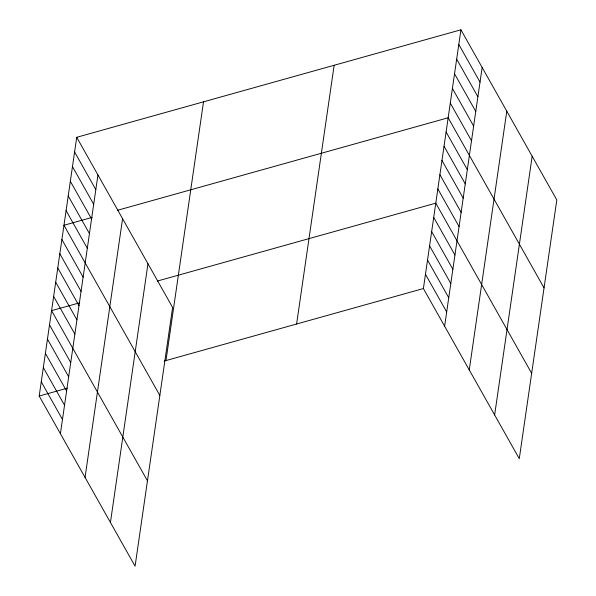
<?xml version="1.0" encoding="UTF-8"?>
<svg xmlns="http://www.w3.org/2000/svg" width="596" height="596" viewBox="0 0 596 596"><rect width="100%" height="100%" fill="white"/><g stroke="black" fill="none" stroke-linecap="round" stroke-linejoin="round"><path stroke-width="0.89" d="M76.72 137.304L172.602 307.462L135.076 566.2L39.194 396.042L76.72 137.304L460.924 29.8L556.806 199.958L519.28 458.697L423.398 288.538L460.924 29.8M60.412 433.702L97.945 174.963M85.049 477.426L122.582 218.687M110.431 522.476L147.964 263.737M165.979 360.565L203.512 101.827M296.607 324.015L334.14 65.277M444.616 326.198L482.149 67.46M469.253 369.922L506.786 111.184M494.635 414.972L532.168 156.234M92.134 217.391L63.966 225.273L159.84 395.431M117.673 210.246L448.17 117.77L544.044 287.928M79.752 302.775L51.576 310.658L147.458 480.816M157.232 281.096L435.78 203.154L531.662 373.312M39.194 396.042L67.37 388.16M164.22 361.057L423.398 288.538M458.801 44.462L480.018 82.121M456.678 59.123L477.895 96.783M454.547 73.785L475.764 111.445M452.424 88.446L473.641 126.106M450.293 103.108L471.51 140.768M446.106 131.999L467.324 169.659M444.035 146.229L465.26 183.888M441.971 160.458L463.196 198.125M439.908 174.695L461.133 212.355M437.844 188.925L459.069 226.584M433.717 217.384L454.934 255.043M431.653 231.613L452.871 269.273M429.589 245.843L450.807 283.502M427.526 260.072L448.743 297.732M425.462 274.302L446.68 311.969M74.597 151.965L95.814 189.625M72.474 166.627L93.691 204.286M70.343 181.288L91.561 218.948M68.22 195.95L89.437 233.61M66.089 210.611L87.307 248.271M61.902 239.503L83.12 277.162M59.831 253.732L81.056 291.399M57.767 267.969L78.992 305.629M55.704 282.199L76.929 319.858M53.64 296.428L74.865 334.088M49.513 324.887L70.73 362.547M47.449 339.117L68.667 376.776M45.385 353.346L66.603 391.006M43.322 367.576L64.539 405.243M41.258 381.812L62.476 419.472"/></g></svg>
